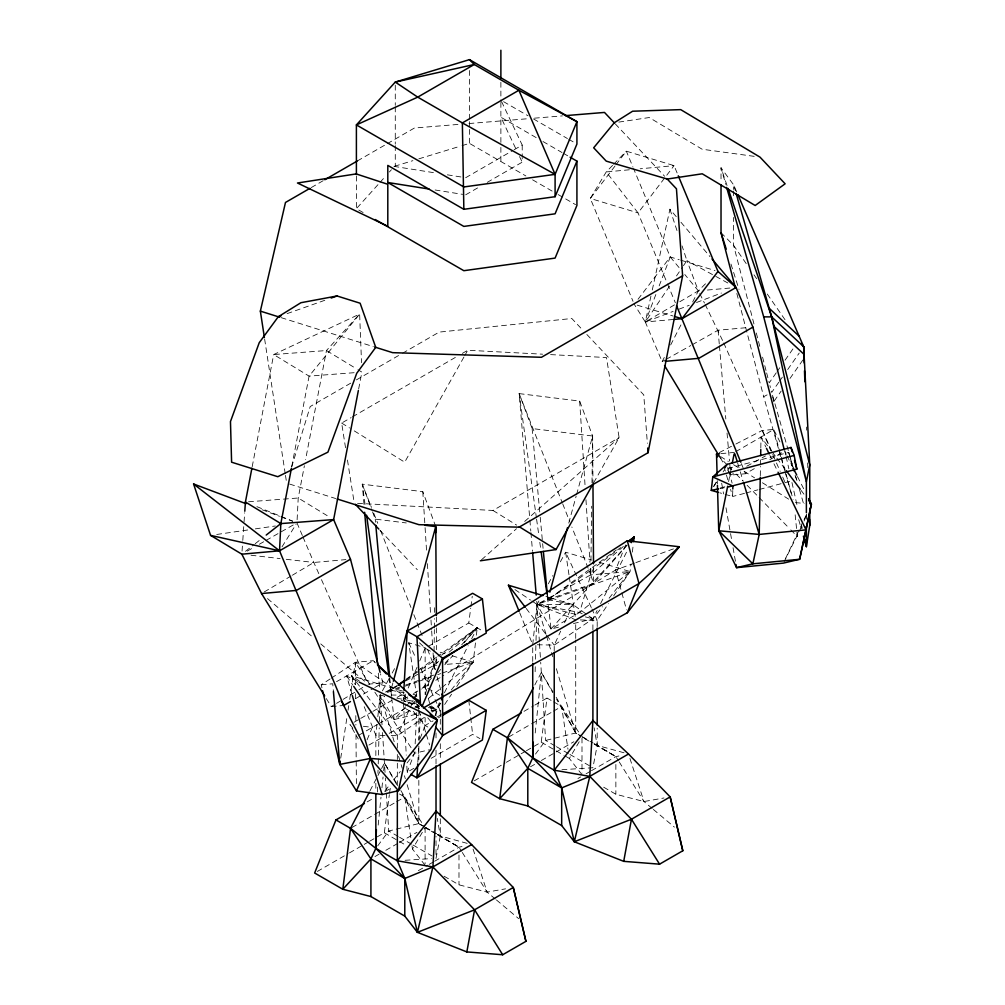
<?xml version="1.0" encoding="UTF-8"?>
<svg xmlns="http://www.w3.org/2000/svg" width="1005" height="1005" viewBox="0 0 1005 1005"><rect width="100%" height="100%" fill="white"/><g stroke="black" fill="none" stroke-linecap="round" stroke-linejoin="round"><path stroke-width="0.75" stroke-dasharray="5 3.75" d="M425.278 694.392L433.871 665.423L434.047 652.936M434.06 651.378L434.361 629.545M434.386 627.987L434.512 618.628M434.587 612.384L434.65 607.711M536.758 601.317L537.022 604.445L550.991 629.004L579.584 612.51L590.752 574.847L590.865 567.046M590.94 560.803L591.681 506.219M591.995 482.815L592.636 436.019L579.671 401.083L519.158 393.608L529.748 518.542M760.295 475.704L760.471 466.433M760.496 464.888L760.647 457.162M760.81 447.891L761.011 437.075L773.649 429.449L779.943 441.899M377.428 792.041L377.604 785.784M377.955 773.26L378.043 770.131M378.219 763.875L379.224 727.884M379.4 721.615L380.141 695.02L384.676 696.189M535.137 671.729L535.313 665.473M535.489 659.217L535.979 641.994M536.017 640.436L537.022 604.445L540.037 598.942M732.771 490.515L732.607 496.508L719.806 492.814M297.116 519.748L298.221 498.003L304.402 465.742M415.153 743.851L416.874 709.379M416.949 707.809L417.113 704.681L412.728 700.284M405.304 701.792L403.319 699.417L403.759 691.654M417.816 762.305L418.683 746.778M419.035 740.559L420.517 714.166M242.054 551.104L242.682 541.909M242.795 540.376L243.951 523.492M244.052 521.959L244.68 512.764M378.194 825.092L381.008 797.153M381.938 787.845L383.043 776.978M383.659 770.772L384.45 763.009L397.716 785.257M535.225 732.972L541.331 672.433L553.026 692.068M377.001 724.391L375.845 735.22L375.845 756.916M377.83 716.666L380.141 695.02L384.45 696.729M532.725 644.645L537.022 604.445L590.752 574.847L624.746 545.275M456.76 686.516L473.204 662.132L475.491 642.672M476.37 635.185L477.249 627.685L437.879 656.202M613.64 595.94L630.085 571.556L630.964 564.069M632.371 552.097L633.25 544.61M419.688 661.001L425.14 648.187L468.782 622.987L470.704 608.138M470.905 606.656L472.25 596.267M369.576 841.285L384.312 832.768L389.35 794.716M389.551 793.196L390.154 788.624L392.804 790.156M526.457 750.71L541.193 742.192L547.034 698.048L552.335 701.113M340.72 758.21L346.851 717.985M348.032 710.246L348.748 705.611M349.69 699.417L355.355 662.295L373.27 660.687L375.556 662.81M252.192 466.684L273.674 354.551L359.639 314.075L361.524 362.692M291.714 466.76L309.088 376.121L359.639 314.075L326.474 350.531L305.583 459.599M358.647 389.01L361.888 372.114L357.956 369.714M728.587 481.609L730.12 473.92M730.434 472.388L731.967 464.712M650.951 296.073L645.298 321.989L662.144 361.612L664.87 360.079M652.283 289.98L669.933 209.191L676.943 217.495M391.573 696.415L390.895 690.234L392.955 682.734M558.479 627.195L550.991 629.004L547.775 599.658L549.421 593.654M568.767 523.102L576.167 496.068M576.581 494.573L592.636 436.019L532.11 428.545L519.158 393.608L536.369 517.55M291.651 466.948L310.206 406.548L350.933 383.043M415.027 751.753L407.163 772.192L409.613 773.599M420.09 738.6L425.14 725.459L425.14 717.733M655.838 294.54L645.298 321.989L672.797 319.527M659.167 285.872L670.26 256.978L633.565 168.564M437.816 662.446L433.871 664.983L425.14 686.83L425.932 689.731M435.039 715.824L440.856 701.276M625.625 544.924L615.6 570.011L445.127 674.569M367.064 739.856L372.302 727.406L360.393 725.912M419.437 708.726L403.319 699.417L405.744 693.726M408.168 688.036L417.263 666.692M801.638 526.695L784.063 561.782M804.075 521.055L806.525 515.402M420.442 672.822L433.871 665.423L436.673 659.054L436.647 655.938M531.833 600.94L537.022 604.445L547.775 599.658L593.553 583.478L590.752 574.847L593.553 568.478L593.528 565.363M397.339 748.223L397.339 735.71L409.588 709.128M410.228 707.734L413.457 700.736M414.098 699.342L418.105 692.86M554.22 651.391L554.22 645.135L560.664 631.153M564.534 622.748L572.913 604.57L626.869 545.125M785.37 558.893L801.4 525.188M804.075 519.56L806.739 513.944M436.019 715.673L436.019 709.404L440.215 701.101M444.411 692.784L468.167 645.7M471.659 638.765L477.249 627.685L439.122 657.157M592.9 629.808L592.9 618.829L597.096 610.525M600.588 603.603L627.836 549.584M662.144 361.612L664.28 357.441M670.662 344.954L682.031 322.756M692.684 301.952L698.362 290.847L705.987 283.297M370.016 790.809L377.227 776.903M377.955 775.521L380.832 769.956M381.561 768.574L384.45 763.009L396.673 784.541M534.836 684.945L541.331 672.433L552.788 692.621M382.402 690.887L389.174 678.526M392.176 673.023L395.945 666.152M548.315 583.817L552.825 575.576M560.35 561.833L565.614 552.21L591.103 559.86M463.921 357.077L404.701 462.174L350.846 428.771M464.687 355.72L467.765 350.255L542.587 354.187M593.729 482.676L619.105 437.64L606.492 357.541L548.818 354.514M425.102 865.267L412.477 849.037L425.102 827.617L435.944 833.886M581.995 774.692L569.358 758.461L579.621 741.062M713.625 486.458L716.791 481.257M282.028 546.821L296.136 524.183M713.801 486.407L717.181 481.144M723.098 471.923L724.781 469.297L726.025 473.594M444.65 704.48L451.572 694.216M597.196 626.58L597.196 620.324L608.452 603.641M669.569 286.161L645.298 321.989L634.23 304.251M676.503 275.935L682.571 266.978M683.438 265.697L686.905 260.584L682.056 245.898M776.249 372.792L769.214 382.855L766.476 372.277M777.129 371.536L779.767 367.767M785.043 360.217L793.837 347.642M778.8 382.252L771.689 392.415L769.931 385.593M779.692 380.983L782.355 377.177M787.681 369.551L799.226 353.044M774.177 401.07L781.212 391.02M789.993 378.445L804.063 358.32M377.692 845.896L388.747 831.009L418.834 823.56L424.198 826.663M535.489 754.077L545.627 740.434L575.714 732.984L581.078 736.087L575.714 732.984L556.607 699.342M614.96 166.101L590.312 198.45L633.037 301.349M615.914 164.858L626.341 151.177L674.066 165.637L677.684 174.342M638.024 299.276L670.26 256.978L679.204 259.692M432.15 712.043L436.019 709.404L440.793 703.349M451.27 690.02L473.204 662.132L452.212 655.838M385.003 790.885L389.789 784.817M393.621 779.955L400.329 771.463M407.025 762.958L414.688 753.248L429.487 749.768M537.336 644.745L554.22 645.135L592.9 618.829L602.435 606.719M609.105 598.226L630.085 571.556L598.591 562.109M437.678 672.885L440.73 669.418M444.788 664.782L452.903 655.511M464.059 642.76L477.249 627.685L449.109 652.17M627.032 545.225L593.553 583.478L593.553 568.478L620.6 547.574M382.026 724.718L380.141 695.02L394.111 719.58L405.593 706.779M406.636 705.611L411.862 699.794M412.904 698.638L416.032 695.146L418.532 696.93M550.991 629.004L572.913 604.57L592.9 618.829L597.196 620.324L591.932 608.967M363.119 212.532L356.398 208.663L379.061 183.45M380.091 182.307L385.242 176.579M389.362 171.993L391.422 169.707M422.263 688.287L432.64 676.855M445.089 663.137L450.278 657.421M461.684 644.833L477.249 627.685M612.585 165.385L606.241 171.93L590.312 198.45L638.049 212.909L666.918 282.48M613.64 164.292L626.341 151.177L632.962 167.119M481.546 559.76L516.52 528.705M524.685 521.457L619.105 437.64L492.99 510.452L357.378 503.329M435.266 669.732L433.871 665.423L438.557 661.34M428.708 698.211L440.73 688.463M441.936 687.483L473.204 662.132L444.461 664.531M539.396 641.956L537.022 604.445L579.584 612.51L630.085 571.556L590.752 574.847L571.858 526.997M245.496 551.305L254.026 544.622M255.245 543.667L261.338 538.881M386.862 692.03L397.239 685.636M406.133 679.192L417.565 670.925M418.834 669.996L436.61 657.119M546.908 593.465L547.775 599.658L616.354 549.999M389.174 677.835L390.895 690.234L397.251 685.9M406.146 679.845L420.14 670.31M421.409 669.443L436.673 659.054L436.673 666.554M547.21 593.44L547.775 599.658L593.553 568.478M391.196 735.572L397.339 735.71L424.411 717.306M321.939 687.809L321.236 684.794L330.08 678.965M331.349 678.136L355.355 662.295L419.487 706.477M427.803 685.196L422.577 688.312M435.793 680.284L443.795 675.385M326.336 698.601L331.248 706.578L335.205 704.178M336.512 703.374L341.775 700.184M343.094 699.38L357.579 690.586M358.886 689.782L362.843 687.382M264.24 591.945L291.035 576.016M292.38 575.224L313.811 562.473L345.896 559.609M674.481 304.867L645.298 321.989L673.111 311.412M679.782 301.751L698.362 290.847L701.377 290.583M311.274 187.571L323.484 180.511M357.416 160.926L385.92 144.469M387.277 143.677L414.424 128.012L459.612 124.306M465.667 177.722L512.789 150.511M514.133 149.732L522.211 145.072L500.879 100.123M465.667 194.819L479.134 187.043M487.211 182.382L522.211 162.182L522.211 157.509M356.36 379.915L401.146 354.049M402.515 353.27L439.16 332.102L571.82 318.51L582.561 329.916M345.532 447.715L341.65 423.067L351.134 417.59M352.491 416.811L456.923 356.524M462.338 353.383L467.765 350.255M336.549 681.666L373.27 660.687L375.455 662.898M735.76 451.647L761.011 437.075L771.275 450.73M355.87 698.45L373.42 688.324M374.764 687.546L382.867 682.86L380.493 673.815M727.494 469.724L730.723 475.064L745.484 473.744L756.275 467.513M769.78 459.725L784.629 451.145M354.011 722.268L359.413 719.153M360.757 718.374L371.548 712.143M372.893 711.364L391.762 700.472M397.163 697.357L403.897 693.463M403.319 699.417L408.457 696.452M413.595 693.488L421.296 689.053M358.697 735.271L377.315 724.517M378.646 723.751L406.887 707.445M412.201 704.379L414.864 702.834M391.736 697.96L394.111 719.58L413.608 708.337M414.902 707.583L421.397 703.827M368.961 745.044L383.797 736.477M389.186 733.374L418.846 716.238L405.254 708.387L405.254 704.103M413.243 711.264L425.14 725.459L433.08 720.874M438.368 717.821L441.019 716.301M413.846 768.335L407.163 772.192L406.749 764.453M431.208 758.31L472.626 734.391L479.963 738.625M367.127 801.915L373.898 798.008M384.739 791.752L390.154 788.624M524.007 711.352L533.492 705.874M534.848 705.083L547.034 698.048M351.901 827.542L395.254 802.518M396.611 801.739L404.739 797.04L424.261 826.349M508.781 736.966L552.134 711.942M553.491 711.163L561.619 706.465L581.141 735.773M317.316 871.448L348.132 853.66M349.476 852.881L362.88 845.155M364.212 844.376L368.232 842.052M474.197 780.872L505.025 763.084M506.357 762.305L519.761 754.579M521.105 753.8L525.113 751.476M374.978 856.562L379.048 854.212M385.82 850.305L398.018 843.27M399.362 842.479L416.975 832.316M530.502 766.765L534.572 764.428M541.343 760.509L554.898 752.695M556.242 751.903L573.855 741.74M418.344 870.644L427.829 865.167M429.185 864.388L433.243 862.039M434.6 861.26L458.984 847.177L464.599 846.034M577.938 778.511L580.639 776.94M586.066 773.812L590.123 771.463M591.48 770.684L615.864 756.602L620.072 755.747M247.23 551.117L252.607 548.064M259.328 544.245L264.704 541.193M266.049 540.426L295.621 523.618M666.24 359.313L690.787 345.532M692.156 344.765L718.073 330.218L746.841 327.643M733.386 473.594L730.723 475.064L729.63 462.602M746.765 466.245L765.471 455.943M385.518 692.056L396.259 686.139M405.668 680.963L419.098 673.564M436.622 717.243L440.73 714.982M780.772 456.685L763.7 396.699L770.358 393.131M719.279 452.589L734.492 444.75M735.874 444.034L762.142 430.479L773.649 429.449L785.634 472.652M678.965 309.188L689.216 305.294M696.528 302.505L721.414 293.045M634.419 563.139L615.6 570.011L626.492 609.834M635.864 562.612L677.847 547.273M287.091 313.635L325.281 300.131M546.029 634.331L537.022 604.445L630.085 571.556M389.752 677.785L390.895 690.234L399.751 687.106M405.656 685.008L433.72 675.096M387.528 692.407L399.349 688.237M405.254 686.139L417.075 681.968M418.545 681.453L431.849 676.754M437.753 674.657L440.705 673.614M442.187 673.099L473.204 662.132M394.513 166.265L412.892 160.662M418.846 158.84L460.541 146.102M462.024 145.65L469.473 143.376L525.879 175.95M727.758 468.506L788.737 452.401L792.857 466.722M720.309 487.978L724.831 486.784M744.504 493.355L732.607 496.508L730.547 489.347M745.999 492.965L757.896 489.824M759.378 489.435L790.608 481.181M573.453 623.565L592.9 618.829L587.573 616.304M394.111 719.58L419.562 713.412M431.534 710.497L436.019 709.404L440.316 710.899L440.316 729.655M719.919 488.631L724.241 487.764M603.666 787.204L615.864 794.252L643.979 801.538L664.004 797.983M444.084 876.222L458.984 884.827L487.098 892.113L505.578 888.835M618.804 122.095L649.23 117.535L702.143 149.23L755.433 156.516M216.728 534.472L249.127 529.773M255.308 528.881L275.357 525.979M629.369 169.782L606.241 171.93L638.049 212.909L674.066 165.637L640.16 168.79M707.407 290.043L731.527 287.882M720.987 453.619L734.429 452.413M321.236 684.794L332.743 683.777L333.421 691.528M368.106 684.179L382.867 682.86M331.248 706.578L343.723 705.472M427.577 649.469L433.871 665.423L436.899 665.172M468.958 123.54L528.153 118.691M534.396 118.175L562.436 115.889M354.124 372.704L309.088 376.121L273.674 354.551L326.474 350.531L356.649 368.91M248.524 501.784L298.221 498.003L329.703 517.186M561.958 769.717L592.9 767.732L597.196 745.396L597.196 728.198M405.078 860.293L431.384 858.597M575.714 638.426L575.714 619.834L537.022 604.445L572.913 604.57L545.929 596.468M391.071 695.058L406.673 695.108M580.312 619.934L597.196 620.324M431.107 710.686L440.316 710.899L435.052 699.543M385.053 735.434L375.845 735.22L363.408 704.781M795.37 502.588L804.126 503.417M251.036 555.237L280.131 558.592M286.249 559.295L313.811 562.473L318.924 573.93M363.998 504.485L362.277 484.171L422.791 491.659L435.215 525.138M372.528 511.834L375.229 519.12L406.271 522.952M393.91 166.365L435.127 172.885M447.351 174.82L462.614 177.232M435.127 189.995L462.614 194.342M396.862 698.186L415.103 701.641M547.775 599.658L572.913 604.57M390.895 690.234L404.198 692.834M537.022 604.445L579.307 615.336M585.35 616.894L592.9 618.829M401.284 700.46L416.384 704.354M428.469 707.47L436.019 709.404L428.532 704.053M624.03 752.783L597.196 745.396L594.52 743.838M467.149 843.358L440.316 835.972L437.64 834.414M416.761 696.566L408.734 642.785L425.216 647.735M440.215 652.232L446.207 654.029M402.54 691.088L351.562 675.787L355.117 684.48M413.042 694.241L416.032 695.146M680.699 260.144L715.007 270.533M637.22 305.156L673.011 315.997M281.161 317.655L373.307 346.599M289.641 484.083L335.708 498.543M262.016 509.711L279.49 516.281M280.948 516.834L292.593 521.218M256.878 506.646L279.779 515.917M281.212 516.495L292.669 521.118M579.584 612.51L582.247 613.779M429.361 706.251L436.019 709.404M351.888 694.015L346.687 676.038L357.843 681.453M727.859 282.995L686.905 260.584L698.362 290.847L684.794 274.503M503.593 101.681L528.04 115.801M533.467 118.929L567.423 138.539M568.78 139.318L575.564 143.238M536.18 137.61L500.879 117.221L516.872 150.938M542.976 141.529L561.983 152.509M563.34 153.288L568.78 156.428M532.6 179.82L552.75 191.453M558.127 194.555L575.576 204.643M468.782 622.987L483.556 631.517M553.667 701.879L561.619 706.465L575.714 732.984L580.739 736.238M582.423 736.866L593.176 743.072M588.767 740.961L581.995 737.042L581.995 773.121M594.181 744.089L615.864 756.602L618.351 760.571M419.525 642.848L425.14 648.187L430.517 651.29M555.074 745.886L545.627 740.434L540.69 662.282M556.431 746.665L568.591 753.687M569.936 754.466L590.199 766.174M541.193 742.192L563.993 755.358M565.338 756.137L569.358 758.461M427.829 688.375L439.914 695.347M425.14 725.459L427.829 727.004M399.437 793.975L404.739 797.04L418.834 823.56L423.846 826.813M425.542 827.442L436.296 833.648M437.301 834.665L458.984 847.177L461.471 851.147M398.194 836.462L388.747 831.009L385.38 777.857M399.55 837.24L411.711 844.263M413.055 845.042L431.974 855.959M384.312 832.768L405.769 845.155M582.41 736.929L589.093 740.861M594.445 744.014L615.864 756.602L597.196 745.396L594.169 727.821M424.185 826.713L418.834 823.56L400.493 791.274M425.517 827.504L436.233 833.798M437.564 834.59L458.984 847.177L440.316 835.972L437.288 818.397M492.99 510.452L516.633 525.113M341.65 423.067L349.526 427.954M720.447 456.484L728.324 461.408M733.562 464.687L738.813 467.966M744.064 471.257L754.554 477.827M762.418 482.752L788.661 499.158M514.937 589.583L530.527 600.073M359.363 681.026L351.562 675.787L397.339 735.71M619.181 761.891L643.979 801.538L652.17 808.422M653.338 809.414L674.393 827.115M462.287 852.466L487.098 892.113L495.289 898.998M496.457 899.978L518.681 918.671M267.481 598.578L312.467 636.843M320.746 643.904L366.925 683.174M721.025 232.72L733.625 245.408L747.783 265.885M717.608 455.127L731.803 469.637M736.175 474.096L742.733 480.792M747.104 485.252L758.021 496.407M759.114 497.525L789.704 528.768M790.797 529.886L797.354 536.582L794.842 511.759M379.915 530.251L417.314 569.735M615.236 123.829L664.632 176.264M586.857 334.477L643.765 394.877L647.358 443.331M680.95 222.243L710.007 256.639M427.728 717.784L431.685 722.52M670.26 256.978L679.945 268.662M352.881 728.16L349.966 724.592L358.283 739.002M526.193 608.452L545.816 634.13M546.745 635.361L554.22 645.135M772.217 451.961L775.948 456.936M776.878 458.18L785.282 469.348M801.148 490.453L803.95 494.171M753.989 274.842L756.639 278.674M767.255 294.038L785.835 320.909M346.687 676.038L352.856 685.083M369.765 684.38L355.355 662.295L355.556 685.812M374.852 692.181L414.688 753.248M720.233 457.715L723.462 463.054M556.154 697.307L561.619 706.465L567.988 749.278M400.832 790.495L404.739 797.04L411.108 839.853M784.842 451.572L786.237 454.335M786.94 455.717L792.53 466.785M797.43 476.458L803.724 488.907M699.719 293.561L704.48 303.07M705.158 304.427L723.098 341.574M761.011 437.075L765.785 446.911M769.88 455.353L771.237 458.167M773.963 463.782L777.38 470.817M519.535 156.554L522.211 162.182M591.279 607.548L565.614 552.21L569.056 575.262M408.734 642.785L415.97 658.388M420.58 668.325L428.469 685.36M431.107 691.025L434.399 698.123M321.474 579.659L367.466 682.747M723.738 342.981L771.526 450.843M762.142 430.479L775.847 461.521M776.463 462.941L780.207 471.408M782.694 477.048L785.81 484.109M736.715 191.968L733.625 184.832L721.025 167.81L721.025 181.717M296.965 522.851L302.379 535.59M302.982 537.009L313.811 562.473M667.521 283.925L675.347 302.769M519.698 612.749L532.135 643.187M741.401 463.644L745.484 473.744M519.158 393.608L562.122 502.349M562.687 503.794L569.559 521.193M365.066 504.322L362.277 484.171L371.435 507.374M373.734 513.178L377.742 523.329M380.606 530.577L410.957 607.422M413.821 614.671L422.992 637.874M362.277 484.171L371.988 510.389M795.093 475.579L796.563 479.611M727.042 185.523L721.025 167.81L725.761 184.367M669.933 209.191L677.207 231.213M629.947 758.474L643.979 801.538M473.066 849.049L487.098 892.113M730.974 264.064L739.014 289.44M417.113 704.681L418.495 709.153M418.959 710.648L425.894 733.009M426.346 734.504L429.587 744.944M737.582 462.853L739.843 470.302M740.283 471.797L742.997 480.742M546.469 635.826L552.775 656.755M556.368 668.714L575.714 732.984L575.714 639.984M380.141 695.02L394.99 744.341M398.583 756.3L402.188 768.26M404.437 775.734L405.329 778.724M407.138 784.704L418.834 823.56L418.834 778.611M735.371 190.85L733.625 184.832L733.625 189.493M772.518 395.304L793.033 466.998M795.608 475.993L796.89 480.491M799.465 489.473L804.188 505.955M726.439 475.026L728.085 480.754M781.199 458.192L784.616 470.189M785.043 471.684L791.865 495.679M798.699 519.686L801.249 528.68M786.048 474.146L793.083 499.472M433.871 664.983L435.065 669.343M437.049 676.591L441.019 691.101M428.318 698.425L431.886 711.49M727.821 467.237L728.6 470.126M728.989 471.571L732.117 483.141M736.828 293.46L763.7 396.699M753.964 323.949L733.625 245.408L733.625 217.444M756.313 333.007L759.83 346.599M762.569 357.177L766.086 370.77M788.737 452.401L792.304 467.375M772.719 397L774.101 403.106M784.742 450.454L785.772 455.039M786.111 456.572L788.862 468.782M791.953 482.526L797.442 506.972M801.224 523.768L802.254 528.354M721.665 483.191L723.562 493.945M725.999 507.764L731.69 540.012M733.047 547.687L735.484 561.506M347.466 460.039L354.263 503.166M264.629 339.024L285.244 473.845M285.483 475.39L286.425 481.596M569.282 576.795L575.249 616.756M417.917 704.254L418.595 708.864M412.025 845.971L412.477 849.037M536.582 519.095L538.956 536.142M539.811 542.336L540.891 550.087M468.782 700.259L472.626 734.391M532.11 428.545L540.087 515.653M540.225 517.211L542.512 542.097M542.65 543.655L543.077 548.328M375.229 519.12L375.518 522.223M718.073 330.218L719.291 344.238M719.429 345.795L725.824 418.997M727.042 433.017L729.492 461.056M529.874 520.113L530.803 531.042M530.942 532.6L532.524 551.343M378.295 673.149L379.752 690.335M579.671 401.083L585.061 485.616M585.965 499.711L589.96 562.323M590.35 568.579L590.752 574.847M422.791 491.659L424.989 526.092M425.09 527.663L426.685 552.712M427.389 563.667L430.58 613.766M430.982 620.022L431.572 629.419M431.673 630.977L432.678 646.63M433.08 652.898L433.871 665.423M539.497 643.514L540.59 660.712M382.516 732.532L385.279 776.3M403.482 702.52L406.259 755.157M806.412 427.037L806.513 430.165M807.631 462.966L807.794 467.652M717.294 480.641L717.382 483.769M592.636 436.019L592.963 482.777M436.371 616.982L436.446 626.329M436.446 627.886L436.597 649.707M355.619 693.664L355.682 701.503M355.808 715.61L355.883 725.02M355.971 734.429L356.185 759.529M356.197 761.099L356.398 784.616M806.374 514.221L806.374 520.402M733.625 191.038L733.625 195.699M615.864 764.453L615.864 794.252M532.725 647.748L532.725 661.692M522.211 145.072L522.211 155.963M500.879 82.297L500.879 100.877M500.879 102.422L500.879 145.838M500.879 147.408L500.879 161.504M469.473 70.488L469.473 120.11M469.473 121.668L469.473 127.874M469.473 129.419L469.473 143.376M458.984 855.029L458.984 884.827M440.316 743.725L440.316 760.923M440.316 818.774L440.316 835.972L436.019 858.308L436.019 836.361M436.019 732.921L436.019 740.76M436.019 750.157L436.019 764.265M425.14 648.187L425.14 694.556M425.102 827.617L425.102 863.697M418.846 706.251L418.846 709.103M418.834 710.397L418.834 739.856M418.834 746.062L418.834 761.551M405.254 694.116L405.254 702.683M397.339 754.479L397.339 785.747M395.279 85.186L395.279 105.349M395.279 106.894L395.279 144.117M395.279 145.662L395.279 165.825M375.845 783.272L375.845 791.023M356.398 176.089L356.398 208.663"/><path stroke-width="1.5" d="M435.668 532.838L435.755 526.595L424.889 525.251M717.432 485.34L718.751 530.766L736.565 567.649L752.858 563.818L759.215 534.421L760.27 477.249M760.672 455.617L760.785 449.436M364.413 803.485L335.959 819.917L314.64 872.993L342.805 889.262L370.92 858.911L375.845 848.371L376.373 829.602M521.293 712.909L492.839 729.341L471.521 782.43L499.686 798.686L527.801 768.335L532.725 757.808L533.165 742.155M732.808 489.02L732.896 486.031L712.771 476.923L711.264 490.365L718.374 492.412M291.425 468.292L280.835 523.592L279.541 550.815L343.723 705.472L350.469 701.565M403.847 690.108L407.163 631.09L472.626 593.289L482.4 598.942L486.244 633.075L442.602 658.262L421.987 706.653M417.728 763.863L416.937 777.832L410.831 774.315M436.019 811.073L432.904 866.938L417.427 932.339L466.835 951.923L502.688 954.75L525.917 941.346L513.279 887.465L471.621 844.589L436.019 811.073L397.339 860.783L404.789 878.471L417.427 932.339L474.574 909.814L513.279 887.465L525.917 941.346M592.9 720.497L589.784 776.363L574.307 841.763L623.716 861.348L659.569 864.174L682.797 850.77L670.159 796.89L628.502 754.014L592.9 720.497L554.22 770.207L561.669 787.895L574.307 841.763L631.454 819.238L670.159 796.89L682.797 850.77M244.793 511.218L245.421 502.023L251.891 468.23M417.427 932.339L404.789 916.108L404.789 878.471L375.845 848.371L376.322 843.723M574.307 841.763L561.669 825.532L561.669 787.895L532.725 757.808L533.203 753.147M633.602 541.607L634.13 537.122L629.055 540.791M369.3 792.191L350.544 828.334L342.805 889.262L370.92 896.548L404.789 916.108M533.391 687.722L507.425 737.758L499.686 798.686L527.801 805.972L561.669 825.532M486.244 710.347L482.4 740.044L416.937 777.832L442.602 735.534L486.244 710.347L468.782 700.259L442.338 715.535M377.842 664.933L437.338 720.02L430.969 749.416L398.42 790.684L382.139 794.528L356.448 790.897L339.778 764.403L340.243 761.3M809.754 508.354L809.754 525.439L806.374 546.682L803.384 536.18M466.835 951.923L474.574 909.814L432.904 866.938L397.339 860.783L375.845 848.371L350.544 828.334L335.959 819.917M623.716 861.348L631.454 819.238L589.784 776.363L554.22 770.207L532.725 757.808L507.425 737.758L492.839 729.341M358.358 390.543L333.635 519.585L350.481 559.207L380.104 672.307M337.203 499.008L418.934 524.685L519.108 527.16L648.049 452.715L682.621 275.785L676.453 188.802L666.78 178.551M808.623 498.581L811.412 504.108L799.653 559.283L752.858 563.818L718.751 530.766L727.67 486.206M732.281 463.167L734.115 453.959M264.39 337.466L260.358 311.123L285.483 202.457L309.917 188.35M393.357 681.227L435.755 526.595L436.371 615.424M549.836 592.159L567.524 527.6M441.434 699.819L442.602 696.905L441.811 694.003M442.1 714.228L627.296 612.774L638.992 583.516L679.292 546.745L627.296 540.753L486.508 631.178M570.136 157.207L576.92 161.127L555.099 213.814L463.845 226.414L387.804 182.508L387.804 165.398L463.845 209.304L555.099 196.704L555.099 174.355L576.92 121.668L469.473 59.634L395.279 82.083L356.398 124.909L356.398 174.543M555.099 196.704L576.92 144.029L576.92 121.668L518.894 90.262L474.26 64.496L469.473 59.634M356.448 790.897L370.518 758.423L352.315 695.51M631.328 542.662L634.13 537.122L629.205 540.916M480.377 560.79L556.054 549.559L592.963 484.046M724.668 468.242L727.042 464.348L790.998 447.451L794.164 455.428L796.852 469.134L728.562 486.897M278.272 316.751L259.24 342.692L230.472 421.547L231.602 462.2L277.795 476.709L327.932 452.15L356.712 373.307L375.744 347.353L360.129 303.221L337.039 295.973L300.897 302.731L278.272 316.751L281.212 315.708M678.274 175.787L717.985 271.438L681.968 318.711L674.33 319.389M430.203 714.605L437.338 720.02L404.789 761.288L398.42 790.684L370.518 758.423L341.838 701.741M627.296 612.774L679.292 546.745M634.13 537.122L630.072 541.758L634.13 537.122L629.444 541.193M727.042 464.348L712.771 476.923L794.164 455.428M266.212 535.062L280.835 523.592L333.635 519.585L279.541 550.815L241.853 554.182L210.56 535.364L193.588 483.983L245.999 503.693M398.508 684.719L404.864 680.121M398.52 685.033L404.877 680.712M441.773 659.921L466.772 643.853M469.398 642.17L474.661 638.791M324.841 179.732L357.416 160.926M682.621 275.785L541.444 357.29L392.628 352.667L374.802 347.064M350.481 559.207L296.387 590.425L261.564 593.54L241.853 554.182M712.005 259.014L736.049 287.48L752.908 327.102L698.814 358.333L665.197 361.335M482.4 598.942L416.937 636.73L407.163 631.09M416.196 702.068L418.846 700.535L418.846 703.387M423.344 708.023L638.992 583.516L627.296 540.753M471.621 844.589L432.904 866.938L404.789 878.471L370.92 858.911L350.544 828.334M628.502 754.014L589.784 776.363L561.669 787.895L527.801 768.335L507.425 737.758M331.16 298.045L337.039 295.973M711.264 490.365L718.475 488.92M322.63 690.812L339.778 764.403L370.518 758.423L404.789 761.288L353.735 686.377M555.099 174.355L463.845 186.955L356.398 124.909L417.728 97.133L474.26 64.496L395.279 82.083L417.728 97.133L462.363 122.912L555.099 174.355L518.894 90.262L462.363 122.912L463.845 209.304M718.751 530.766L759.215 534.421L806.023 529.874L778.058 472.224M717.105 474.373L716.515 454.021L719.505 453.745M565.551 115.625L604.495 112.434L614.168 122.698M726.628 187.382L763.7 316.851L771.689 316.914L803.673 346.687L809.754 464.85L809.754 503.693M387.804 182.508L429.022 189.028M210.56 535.364L279.541 550.815L193.588 483.983M519.108 611.304L508.442 585.212L542.926 595.563M674.506 316.449L681.968 318.711L736.049 287.48L717.985 271.438M260.358 311.123L279.679 317.191M359.237 682.131L437.338 720.02M375.204 219.517L463.845 270.697L555.099 258.097L576.92 205.409L576.92 161.127M408.96 694.819L418.846 700.535M245.421 502.023L280.835 523.592M519.271 526.746L556.054 549.559M769.214 308.321L799.113 336.16M774.164 326.537L804.063 354.376L804.063 358.32M377.654 665.096L386.423 673.89M355.33 504.296L378.847 529.12M435.655 727.256L442.602 735.534L442.602 658.262L416.937 636.73L420.53 704.857M508.442 585.212L525.263 607.221M786.212 470.591L800.219 489.209M808.623 500.39L811.412 504.108L799.653 559.283L783.372 563.114L736.565 567.649L736.024 564.584M801.387 343.396L803.673 346.687L804.226 363.006M631.454 819.238L659.569 864.174M474.574 909.814L502.688 954.75M261.564 593.54L324.69 695.937M664.569 365.606L719.429 456.383M793.234 468.167L796.726 475.076M766.463 448.318L769.189 453.946M737.959 194.819L803.673 346.687M676.553 305.671L740.811 462.212M728.047 188.475L771.689 316.914L809.754 464.85L806.374 481.759L806.374 512.676M370.518 758.423L382.139 794.528M721.025 184.807L721.025 232.72L726.238 249.139M734.881 453.908L737.13 461.358M743.449 482.237L759.215 534.421M736.238 193.864L771.689 316.914L806.374 481.759L763.7 316.851M793.272 468.154L794.088 471.018M790.998 447.451L792.166 451.798M794.503 460.466L796.852 469.134M721.025 232.72L735.245 287.38M752.908 327.102L784.239 449.637M804.653 539.044L806.374 546.682L806.374 526.582M716.515 454.021L717.055 457.087M541.105 551.632L546.908 593.465M366.574 515.163L388.96 676.29M543.366 551.431L547.21 593.44M375.807 525.339L389.613 676.239M333.421 691.528L339.778 764.403M532.663 552.901L536.23 595.073M364.652 512.286L377.629 665.348M647.697 448.016L648.049 452.715M804.49 370.82L804.867 381.749M809.54 519.183L809.754 525.439M592.963 484.335L593.515 563.805M597.196 628.138L597.196 725.07M592.9 631.379L592.9 720.711M554.22 652.961L554.22 770.207M532.725 663.25L532.725 757.808M527.801 768.335L527.801 805.972M500.879 50.25L500.879 78.453M440.316 764.051L440.316 815.645M436.019 765.835L436.019 812.857M397.339 790.433L397.339 860.783M375.845 794.126L375.845 848.371M370.92 858.911L370.92 896.548M614.243 122.786L593.679 147.798L606.241 161.127L667.257 179.053L702.244 173.802L755.157 205.497L785.131 183.802L760.006 157.132L680.724 109.633L632.61 111.216L614.243 122.786M356.185 173.915L297.467 182.998L387.804 226.288L387.804 184.292L356.185 173.915"/></g></svg>
